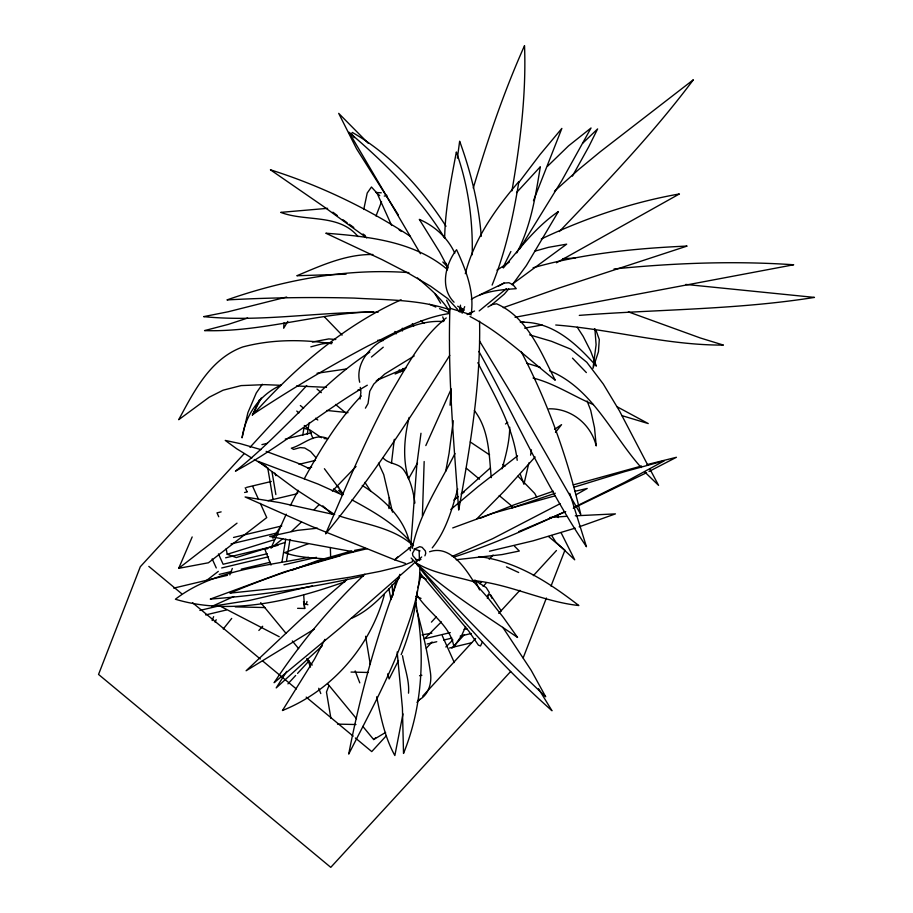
<?xml version="1.0" encoding="UTF-8"?>
<svg xmlns="http://www.w3.org/2000/svg" width="913" height="913" viewBox="0 0 913 913"><rect width="100%" height="100%" fill="white"/><g stroke="black" fill="none" stroke-linecap="round" stroke-linejoin="round"><path stroke-width="1.37" d="M412.493 560.16L412.482 561.735L401.96 566.014L380.173 571.333L350.364 577.13L279.743 587.915L229.939 593.13C274.277 574.482 320.246 559.543 367.117 548.736M472.204 254.795C472.991 219.942 468.084 184.883 456.34 151.992C451.033 180.557 445.099 209.225 444.665 238.384M330.346 547.48L330.609 555.88M509.728 427.238C509.534 441.39 505.962 455.302 502.047 468.837M459.81 311.892L459.924 307.749M388.949 508.564L389.383 497.608M424.168 461.522L422.388 515.754M284.011 322.848L283.681 328.246L287.789 321.387M410.884 544.274L416.853 464.591L420.984 433.264M450.041 405.224L451.205 389.908M391.449 463.348L394.313 439.313M412.242 548.428C418.987 514.281 439.541 484.335 454.982 453.521M453.247 420.676L449.07 453.293L445.704 471.325M417.321 590.859C415.05 612.714 409.538 634.295 401.184 654.61M408.51 693.172C409.583 680.47 404.527 668.145 402.519 655.705M360.064 399.038L360.886 392.544L360.281 387.386M363.751 209.454L367.209 193.042L371.465 187.017L377.058 193.191L391.631 225.477M457.379 158.12L459.65 141.207C470.788 171.861 478.766 203.782 481.254 236.353M460.666 311.801L460.437 305.147M282.037 561.621L285.723 539.149M302.751 435.261L303.903 428.243L308.001 429.475M286.568 560.479L290.026 539.423M297.615 493.088L298.072 490.281M307.282 434.12L309.119 422.89M530.59 455.153L531.457 449.858M402.987 713.875L394.85 755.519C384.784 737.43 380.755 716.888 376.658 696.802M511.919 190.874C520.262 142.987 526.345 94.347 524.53 45.65C503.885 91.745 487.656 139.7 473.265 188.078M465.299 273.717C474.281 238.772 495.691 208.541 518.904 181.516C513.163 216.735 505.517 251.908 492.118 285.084M409.127 417.446C404.299 437.464 402.382 458.828 408.522 478.789L417.526 462.971M333.793 514.51L279.663 502.595L245.106 496.969L311.082 526.128L394.678 559.817L410.816 547.07L411.489 544.137C391.597 527.132 363.306 523.891 339.008 515.891M528.901 462.891L523.914 484.267L520.307 474.246M391.917 597.581L396.219 580.794M306.334 604.201L307.008 601.519M417.914 587.687L421.327 574.425M457.721 488.9C451.981 509.522 445.966 531.012 432.226 547.891M465.607 626.786L461.636 635.516L453.887 646.883C450.486 625.097 428.334 612.943 417.024 595.116M487.359 598.449L489.322 592.548L486.218 587.584L476.666 581.433M384.327 594.762C370.438 646.393 332.161 690.548 282.448 710.519L314.62 658.924L324.96 639.328M424.91 555.823L425.743 553.392L425.378 550.961L422.114 547.309L419.752 546.682L415.027 548.793L412.482 553.335L412.859 555.766L416.123 559.418L418.474 560.046L420.939 559.452M462.138 313.227L464.683 306.665M212.124 620.543L213.631 616.663M229.825 574.916L232.324 568.457M215.16 622.289L216.164 619.71M375.996 215.982L381.543 201.716M328.965 685.572L326.466 692.031L330.917 718.417M523.172 657.885L546.385 598.049M551.018 586.078L564.953 550.174L548.519 536.524M471.291 313.182C474.406 291.441 465.687 269.175 456.557 249.717C445.282 264.245 439.712 287.846 454.058 302.214M451.273 388.904L425.812 445.59M399.905 574.345C377.754 632.606 360.441 692.853 348.72 754.092C366.501 719.273 385.172 684.796 399.517 648.367C408.91 621.856 420.459 594.648 419.843 566.071M260.319 503.36L266.744 517.591L208.438 562.773L178.697 568.343L192.175 536.947M533.489 200.677L561.86 128.413L540.005 154.594L518.949 182.372M510.881 251.497L503.04 267.463M398.502 660.51L389.121 678.93L387.626 673.897M482.475 641.828L480.5 645.959L478.423 645.16L468.677 630.986L419.797 572.919M286.214 514.167L270.99 548.165L282.87 538.602M290.345 505.619L297.855 490.977M261.266 398.011L252.319 415.312L259.452 399.791M304.28 478.8L305.57 476.358C321.376 447.781 338.586 419.649 361.297 395.968M516.781 252.901C530.955 226.344 535.52 196.101 540.336 166.748L516.53 192.597M365.405 408.157L368.042 403.535L369.754 391.232L373.828 384.008L384.693 374.068L414.194 355.956M572.417 176.141L588.805 146.651L597.616 128.927L582.859 143.079M449.755 355.362C411.01 416.59 371.853 477.921 325.633 533.854C346.278 486.401 365.896 438.354 390.855 392.932C406.799 366.41 421.429 337.388 446.252 317.941M286.682 671.397L276.205 687.911L322.312 645.788M519.406 249.34L561.746 180.694L591.042 127.98L568.537 145.875L547.777 166.029M272.93 538.282L281.455 525.192M262.339 384.225L256.268 393.001L247.891 412.71L242.059 437.852C245.392 415.164 259.646 394.507 280.884 385.252M555.492 432.408L561.563 424.648L554.579 429.35M223.251 629.023L231.708 618.421M399.552 577.689C385.16 592.674 370.986 610.146 351.471 618.318M503.337 267.931C520.296 247.891 536.445 226.481 558.391 211.542L526.379 265.523L512.25 284.879M508.724 288.976L504.307 294.089L491.342 305.09L487.884 307.019M535.121 456.968L505.346 489.973L477.054 518.63M244.216 453.613L140.317 566.722L98.547 674.433L330.768 867.35L510.664 671.5M249.991 447.336L306.745 385.537M258.858 630.449L262.704 626.25M287.937 683.871L295.641 675.483M297.57 673.395L309.119 660.807M431.427 622.13L436.243 616.891M489.208 559.235L493.054 555.036M426.314 648.241L432.089 641.953M483.125 586.386L486.013 583.247M451.901 648.219L464.42 634.592M386.188 735.889L371.751 751.593L355.362 737.978M416.967 702.371L419.854 699.232M422.742 696.083L475.65 638.484M498.738 613.353L519.896 590.312M533.363 575.647L556.451 550.505M332.355 491.068L356.047 466.497M559.349 231.56C605.97 182.748 652.841 133.869 693.366 79.762L600.252 151.752L578.351 169.807L554.442 191.239M275.874 535.292L277.826 533.295M314.255 509.58L319.025 504.741M424.248 639.009L441.367 621.901M479.645 583.669L481.665 581.661M445.841 646.975L452.894 639.933M291.361 531.48L301.461 522.008M397.748 556.964L394.678 559.817L405.44 563.435M421.68 556.976L415.598 562.534L418.04 565.82M364.823 574.254C330.529 606.7 300.16 643.345 274.105 682.707L340.229 627.859L411.82 565.307L415.107 562.18L411.17 558.037M496.969 270.168L509.408 262.054M450.828 509.465L478.161 486.538L517.557 455.849M362.815 726.394L373.657 739.541L375.745 737.704M459.342 311.31L462.24 308.822M459.113 311.675L462.32 308.914M479.165 310.922L506.441 288.622M453.784 500.096L457.949 496.615M461.076 494.013L490.292 467.97M371.431 357.029L383.255 347.202M376.19 380.995L379.317 378.461M347.271 579.23L301.792 618.386L246.111 670.758L314.3 629.114M178.697 568.343L237.003 523.172M205.973 580.93L218.31 571.378M454.628 499.331L457.835 496.866M462.115 493.579L464.261 491.936M512.878 283.738L566.665 244.159L548.451 247.343L534.778 251.178M505.494 423.986L507.696 422.399M418.131 700.374C428.323 695.546 431.94 683.746 430.502 673.178C427.524 652.03 422.525 631.248 416.887 610.683M373.657 739.541L385.628 732.443M556.485 262.773L679.409 193.944C631.545 202.344 585.142 218.264 541.261 238.989M560.091 503.702L492.598 538.727L452.22 556.405M576.114 494.698L587.219 488.466L575.087 491.251M498.258 286.226L504.022 283.087L508.952 282.733L513.038 284.742L516.256 288.679C500.883 289.695 484.723 290.985 471.302 299.27M369.822 352.098C319.276 384.601 282.551 434.132 235.44 471.131C281.866 446.331 321.901 411.443 367.311 385.206M646.587 472.706L573.284 508.221M649.006 471.473L676.43 457.287L646.997 464.626M429.555 551.76C449.573 544.787 464.557 567.133 473.721 581.741C454.377 575.989 432.762 573.41 415.598 562.534C446.366 591.35 482.874 613.65 517.568 637.457L503.291 617.336L488.193 598.152L472.957 580.988M479.964 294.785L504.022 283.087M467.159 314.563L474.577 311.013M408.373 548.211L410.816 547.07M564.907 511.622C528.536 528.376 491.845 544.799 453.704 557.147M573.843 507.423L624.903 482.212L664.413 460.734L624.629 471.667L574.311 487.108M233.717 596.566L212.113 606.289L249.842 600.355L312.486 585.849M565.706 511.657L518.835 531.549M406.182 367.722L378.187 379.774M345.023 581.729C291.658 600.549 231.32 616.07 175.387 599.236C212.9 570.214 263.48 566.448 308.537 557.375M401.149 299.761C344.018 325.576 295.287 367.562 253.654 413.886C290.722 389.44 328.885 366.627 368.133 345.867C394.233 333.291 420.254 317.907 449.242 313.524M395.135 373.999L404.642 369.902M452.734 527.931L491.879 513.54L554.853 495.885M480.227 518.276L514.087 504.843L553.358 491.194M292.137 570.18L317.724 560.582L351.767 550.984M503.257 307.658L558.802 288.12L687.112 246.065C635.265 248.37 583.179 253.529 533.112 267.771M511.816 507.959L555.321 493.237M308.217 543.771L284.605 552.685C297.524 557.409 311.401 557.797 324.96 558.847M575.144 528.159L533.192 540.804L489.482 551.224M579.173 526.835L615.43 513.882L575.293 515.811M247.628 318.044L228.318 324.377L204.558 330.609C261.517 332.366 316.434 313.296 373.2 311.755M226.207 548.724L227.189 554.282L274.665 539.606M285.107 542.482L236.284 557.569L227.189 554.282M468.894 313.456L472.112 312.463M573.284 484.883L641.554 466.007M283.932 564.793L316.514 557.341M310.831 346.837L321.673 343.95L332.366 342.569M384.282 196.078L386.929 195.382M340.549 555.709L284.365 571.88L210.264 599.088C261.791 595.139 313.045 587.504 363.431 575.977M286.636 297.045L228.022 311.801L203.656 316.628C261.814 322.483 319.847 311.322 378.05 312.326M261.928 444.62L267.429 443.307M285.278 439.05L311.367 432.819M299.053 464.306L315.533 460.369M307.533 468.141L311.653 467.159M246.59 487.371L271.309 481.471M244.604 492.495L247.355 491.845M221.129 511.873L216.997 512.866L218.743 516.747M267.988 500.701L296.93 493.796M233.523 537.46L281.752 525.956M231.012 543.931L276.491 533.078M225.637 557.797L277.997 545.301M267.224 553.735L223.126 564.257L218.458 553.906M221.688 567.966L268.548 556.782M219.177 574.425L231.582 571.47M241.237 569.164L270.168 562.26M173.721 588.132L227.474 575.316M199.901 610.432L219.188 605.833M205.653 614.928L226.333 609.998M487.531 595.196L490.281 594.546L501.294 610.945M425.492 638.541L450.303 632.618M464.078 629.331L466.84 628.68M427.124 644.019L436.768 641.713M443.661 640.07L451.924 638.096M460.198 636.121L471.222 633.496M449.527 648.013L471.587 642.752M317.028 373.257L346.438 368.966M515.046 317.279L793.682 264.77C733.835 260.684 673.68 263.035 614.038 268.97M419.546 675.734L421.874 675.289M312.36 342.01L328.806 338.917L335.79 339.522M354.449 550.391L365.257 548.359M524.598 328.132L542.162 324.971M267.635 548.656L264.827 549.158L270.99 565.056M422.08 634.889L431.883 633.154M491.16 304.748L496.604 303.812C527.531 317.279 540.816 352.11 555.252 380.242C527.406 358.421 501.682 332.948 470.047 316.537M562.922 258.63L575.042 258.128M549.809 517.523L566.756 516.302M317.507 528.193L297.364 530.385L269.712 536.467L353.205 551.783M456.226 559.737L502.024 554.579L519.326 551.018L514.476 546.157M327.607 208.335L280.736 212.375C305.878 222.03 339.065 213.345 358.079 236.627M579.287 315.384C657.668 309.302 736.654 309.815 814.453 297.41L685.777 284.434M372.949 254.51C346.153 254.054 321.056 265.592 296.828 275.749L346.107 274.174M235.223 606.871L264.987 607.556M297.604 608.32L304.691 608.48L303.652 594.762M351.037 672.071L368.053 672.47M337.536 724.112L355.956 724.534M281.387 385.332L264.713 384.647L241.146 385.594L223.126 390.193L209.26 397.178L178.72 419.695C194.104 391.198 210.23 358.832 242.71 346.974C271.606 339.294 302.203 339.168 331.624 343.722M296.588 385.959L326.489 387.34M520.205 322.049L524.245 322.232M377.708 340.287L383.334 340.549M324.047 438.56L326.865 438.719M381.28 192.803L376.065 192.472L379.74 195.61M408.876 272.622C347.282 268.091 285.004 279.572 226.96 299.921C269.335 297.627 311.801 296.976 354.233 298.095C386.165 299.955 419.181 299.441 449.812 309.747M555.743 325.005C611.938 329.308 666.821 345.388 723.404 345.08L700.408 338.004L628.384 311.881M326.9 410.462L348.013 412.653M357.885 389.988L360.646 390.308M521.015 322.266C552.787 321.228 576.685 344.087 596.36 366.113L590.677 351.163L583.179 336.383L577.256 327.253M548.896 408.83C571.23 408.157 591.133 424.454 596.212 445.921L594.511 427.729L590.688 410.245L587.105 401.001M479.028 556.599C516.884 561.335 549.318 582.745 578.831 605.536C542.539 601.587 509.123 583.761 472.443 580.451M327.801 438.628C314.46 432.42 303.47 444.802 291.361 448.18L293.666 449.401L300.092 447.598L304.702 447.986L310.58 451.524L316.103 457.824M533.066 378.005C554.453 383.426 573.17 396.048 593.37 404.596M443.262 321.559C420.3 319.801 398.228 331.236 378.827 342.58C366.25 351.254 355.819 366.364 359.676 382.239M529.631 334.854L551.486 341.291L570.739 349.143L586.819 362.29L603.288 384.031L619.413 410.804L647.762 465.059M621.89 415.62L648.241 423.564L617.291 406.867M303.778 603.516L307.875 604.748M526.847 363.191L540.382 367.46M471.279 314.848L449.926 308.217C447.61 375.346 453.921 443.01 458.691 510.082C469.978 447.804 480.9 384.635 479.565 321.171M413.931 548.975L420.003 550.938M415.575 559.806L417.538 560.445M260.935 449.63L240.222 443.627L225.249 440.42L236.718 448.774L251.817 458.064M266.151 451.376L297.284 462.937L309.804 468.803M549.603 370.769C592.377 388.196 611.893 434.748 641.223 467.547M415.712 596.292L421.007 598.38M429.521 304.303L435.798 307.03M439.564 308.674L448.363 312.497M426.257 579.184L420.322 576.434M506.453 566.825L518.687 572.519M342.329 495.006L318.169 484.118L258.242 461.373L296.44 489.79L334.683 514.51M362.244 485.431C382.524 498.133 402.964 516.712 409.047 540.633M221.151 606.631L279.241 636.738M351.962 499.902C374.376 512.079 397.349 525.272 413.475 545.518M352.338 132.442C391.095 154.662 422 188.98 446.001 226.253M254.248 459.479L266.413 466.554M457.675 306.186L464.295 310.169M410.211 236.262C366.878 208.004 319.767 185.373 270.419 169.807L322.814 205.973L366.729 237.894M470.275 441.972L489.63 454.925M321.536 437.738L309.381 429.589L312.965 438.548M383.209 458.132C389.006 464.363 398.935 462.948 403.888 470.161C410.61 479.907 413.304 491.514 414.901 503.063M420.79 320.92L424.248 323.293M399.152 229.893L401.412 231.468M362.997 233.99L365.303 235.622M342.695 219.588L347.123 222.738M349.337 224.313L353.776 227.463M502.926 464.455L505.14 466.041M447.302 269.438C413.909 241.1 367.836 236.421 325.815 233.203L382.421 259.806L408.362 273.215L430.639 286.237L447.655 298.517L457.835 309.724M332.891 212.193L337.239 215.502M336.589 485.59L338.791 487.337M333.781 488.843L339.237 493.18M466.36 468.278L479.508 479.199M499.228 495.576L512.364 506.498M316.982 389.041L321.342 392.67M335.528 404.448L346.438 413.509M300.343 405.52L303.618 408.237M315.613 418.2L317.792 420.014M296.748 411.067L298.928 412.881M304.28 425.492L308.651 429.121M148.819 566.391L181.596 593.633M192.529 602.706L260.285 658.992M262.465 660.807L296.348 688.95M306.186 697.121L353.171 736.163M417.515 277.951C428.551 287.549 440.055 297.056 448.192 309.347M594.203 329.262L596.269 331.054L599.293 339.522L598.449 351.71L593.005 368.293L596.098 344.749L594.877 328.612M332.172 514.304L322.803 505.848M343.162 494.663L338.677 490.361M368.247 143.261L338.689 113.349L356.595 148.853L398.365 214.989M644.612 471.838L658.57 485.362L649.668 468.643M442.816 261.985L447.69 266.927M342.09 335.139L324.446 316.834M517.945 476.152L534.71 493.431L536.673 497.014M572.497 358.147L586.363 372.572M417.298 564.827C458.178 610.603 501.077 654.632 545.7 696.756L531.195 670.347L502.801 627.334M399.198 369.879L400.796 371.774M260.696 602.648L285.997 633.314M292.32 640.983L298.654 648.641M306.779 658.501L312.212 665.075M327.573 683.689L356.492 718.725M463.017 311.847L460.437 307.555M343.448 494.298L324.4 468.711M419.672 568.012C459.969 618.866 503.474 667.574 551.988 710.748L538.522 688.722M351.322 133.241L354.255 137.646M364.88 482.349L370.872 491.342M479.496 340.948L514.156 398.273L580.736 514.396C567.566 457.995 548.097 402.827 521.106 351.516M551.669 535.497L555.869 542.162L574.699 559.806L561.084 532.701M474.361 410.553C489.208 429.772 489.026 454.651 491.262 477.659M434.862 293.529L440.625 303.184M420.459 253.734L348.983 132.237C385.206 163.256 419.946 197.322 444.802 238.339M454.8 253.175C447.781 237.848 434.691 225.99 419.307 219.371L439.667 252.102L448.123 268.023M412.322 323.579L413.703 326.067M478.88 351.448C515.046 416.362 544.81 484.986 586.454 546.727L569.769 493.362M474.954 579.938L479.565 589.912M477.853 362.689C493.556 394.085 512.786 424.762 517.203 460.3M394.884 331.442L396.128 333.884M446.594 300.217L450.143 307.419M490.281 594.546L492.039 598.426M274.779 473.094L275.954 475.673M252.73 486.526L258.573 499.479M245.22 487.702L246.978 491.582M212.17 558.893L216.267 567.954M442.269 635.71L454.309 662.564M355.168 670.929L359.79 682.856M307.955 660.453L310.523 667.072M318.728 688.276L320.783 693.572M442.725 316.902L444.186 320.862M378.473 463.176L383.734 474.6L392.499 512.147M448.523 310.591L449.185 313.079M409.811 548.005L410.405 550.699M388.858 588.851L391.038 599.658M557.683 514.852L558.208 517.603M415.632 602.078C425.424 652.259 422.856 705.817 403.523 753.442L402.416 707.974L397.178 651.985M446.252 263.343L447.461 269.94M370.279 664.413L365.588 636.27M303.515 601.541L304.691 608.48M272.074 472.261L275.852 494.572M267.68 467.559L273.101 499.639M392.852 595.504L392.088 584.605M419.158 551.167L419.432 560.662M403.044 368.475L403.101 371.283M402.348 328.212L402.393 330.974"/></g></svg>
